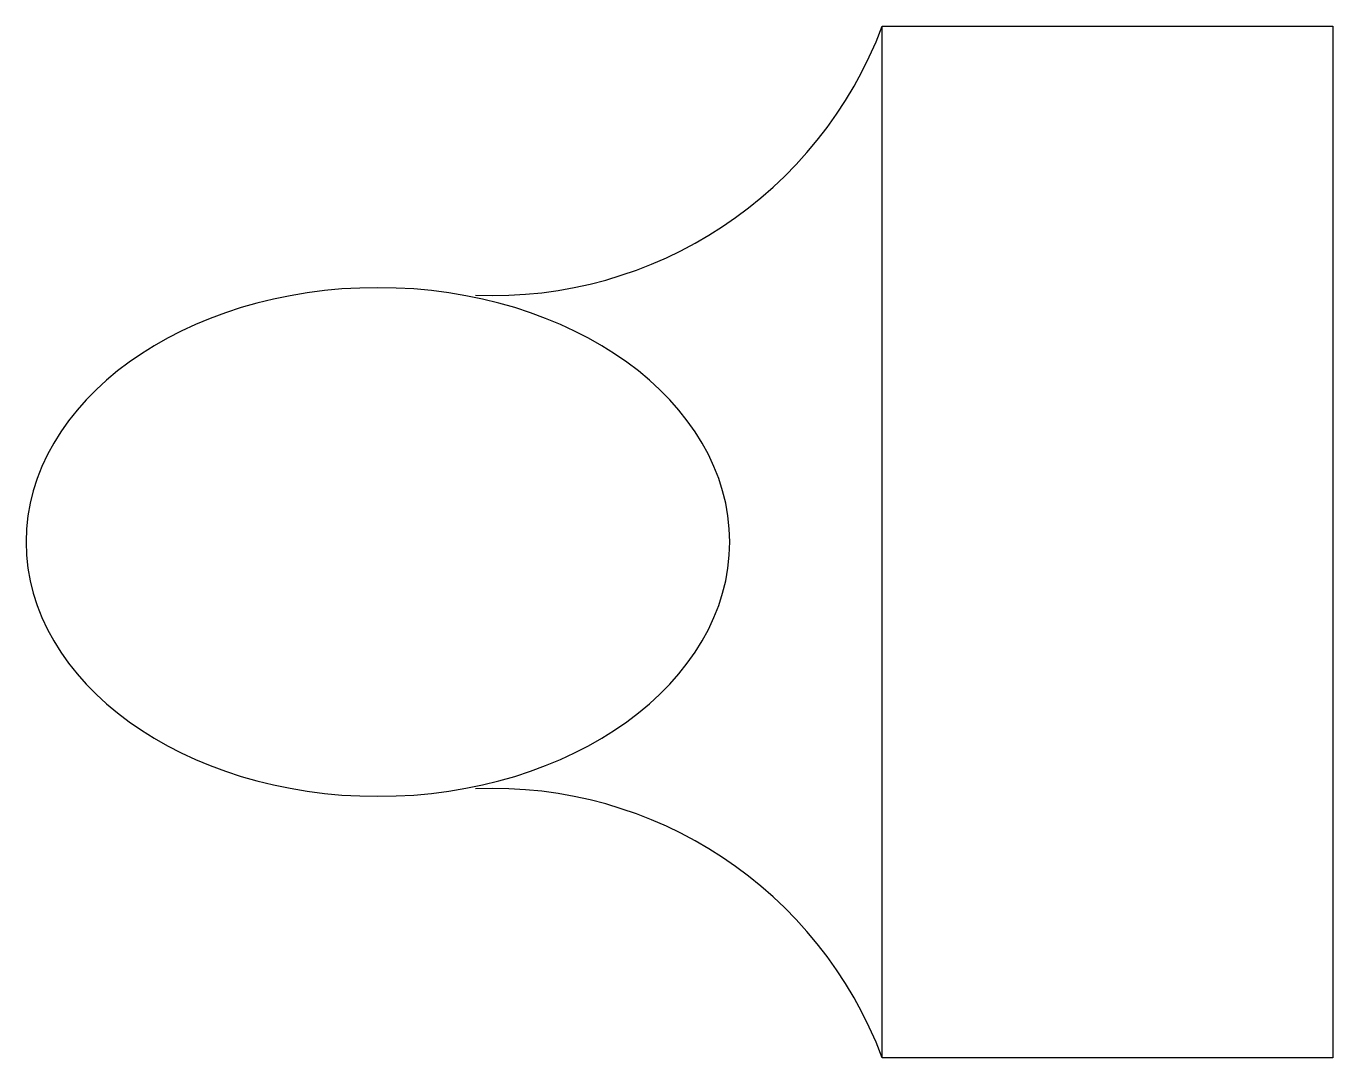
# Model space of a CAD drawing. Header units: inches. Extents: x 188.2 to 210.7, y 124.4 to 142.2.
import ezdxf

# ---------------------------------------------------------------- set-up
doc = ezdxf.new("R2010")
doc.units = ezdxf.units.IN
doc.header["$MEASUREMENT"] = 0
doc.layers.get('0').update_dxf_attribs({"color": 1, "lineweight": 9})

msp = doc.modelspace()

# ---------------------------------------------------------------- linework, layer by layer
at = {"lineweight": 30}
for p, q in [((202.942, 124.43), (202.942, 142.18)), ((202.942, 142.18), (210.692, 142.18)), ((210.692, 142.18), (210.692, 124.43)), ((210.692, 124.43), (202.942, 124.43))]:
    msp.add_line(p, q, dxfattribs=at)
for centre, start, end in [((196.247, 144.697), 267.5527, 339.3943), ((196.247, 121.913), 20.6057, 92.4473)]:
    msp.add_arc(centre, 7.152, start, end, dxfattribs=at)
msp.add_ellipse((194.266, 133.305), major_axis=(-6.052, 0), ratio=0.722961, start_param=4.712389, end_param=10.995574, dxfattribs=at)

doc.saveas('drawing.dxf')
